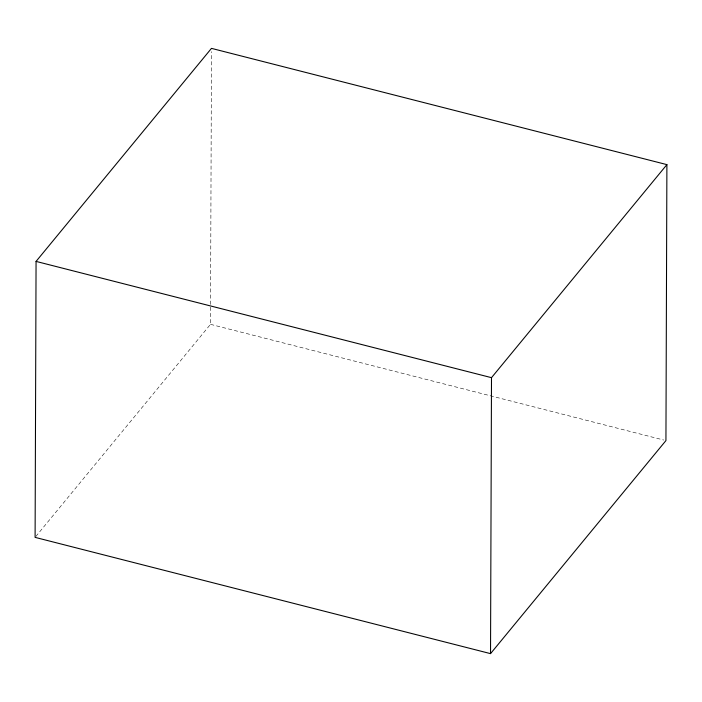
<?xml version="1.0" encoding="UTF-8"?>
<svg xmlns="http://www.w3.org/2000/svg" width="702" height="702" viewBox="0 0 702 702"><rect width="100%" height="100%" fill="white"/><g stroke="black" fill="none" stroke-linecap="round" stroke-linejoin="round"><path stroke-width="0.53" stroke-dasharray="3.51 2.63" d="M35.793 536.53L210.503 324.333L211.46 51.65M210.503 324.333L663.811 440.049"/><path stroke-width="1.05" d="M36.065 261.407L35.1 537.372L490.531 653.632L665.935 440.593L666.9 164.628L211.469 48.368L36.065 261.407L491.497 377.667L666.9 164.628M490.531 653.632L491.497 377.667"/></g></svg>
